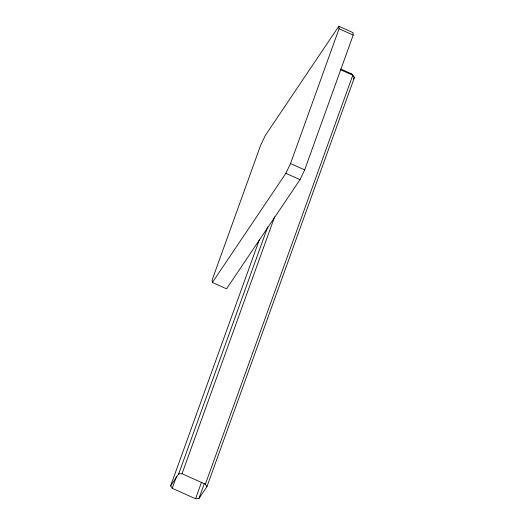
<?xml version="1.0" encoding="UTF-8"?>
<svg xmlns="http://www.w3.org/2000/svg" width="525" height="525" viewBox="0 0 525 525"><rect width="100%" height="100%" fill="white"/><g stroke="black" fill="none" stroke-linecap="round" stroke-linejoin="round"><path stroke-width="0.79" d="M340.653 68.972L351.658 73.907L354.382 77.628L206.981 486.577L198.896 498.586L195.569 498.75L172.233 488.283L170.618 485.894L259.337 239.754M172.233 488.283L176.407 476.707M170.618 485.894L178.703 473.885L267.717 226.912M212.382 282.483L285.876 173.316L290.528 163.544L339.065 28.737L338.815 26.25L352.958 32.596L353.2 35.083L304.671 169.89L300.011 179.662L226.524 288.829L212.382 282.483L212.139 279.989L260.676 145.182L265.328 135.417L338.815 26.25M178.703 473.885L182.031 473.727L274.647 216.779M195.569 498.75L201.403 482.547M198.896 498.586L204.461 483.158M206.981 486.577L205.367 484.194L352.767 75.246L340.371 69.681M353.483 78.96L354.382 77.628L351.658 73.907M339.065 28.737L353.2 35.083M290.528 163.544L304.671 169.89M285.876 173.316L300.011 179.662M182.031 473.727L205.367 484.194"/></g></svg>
